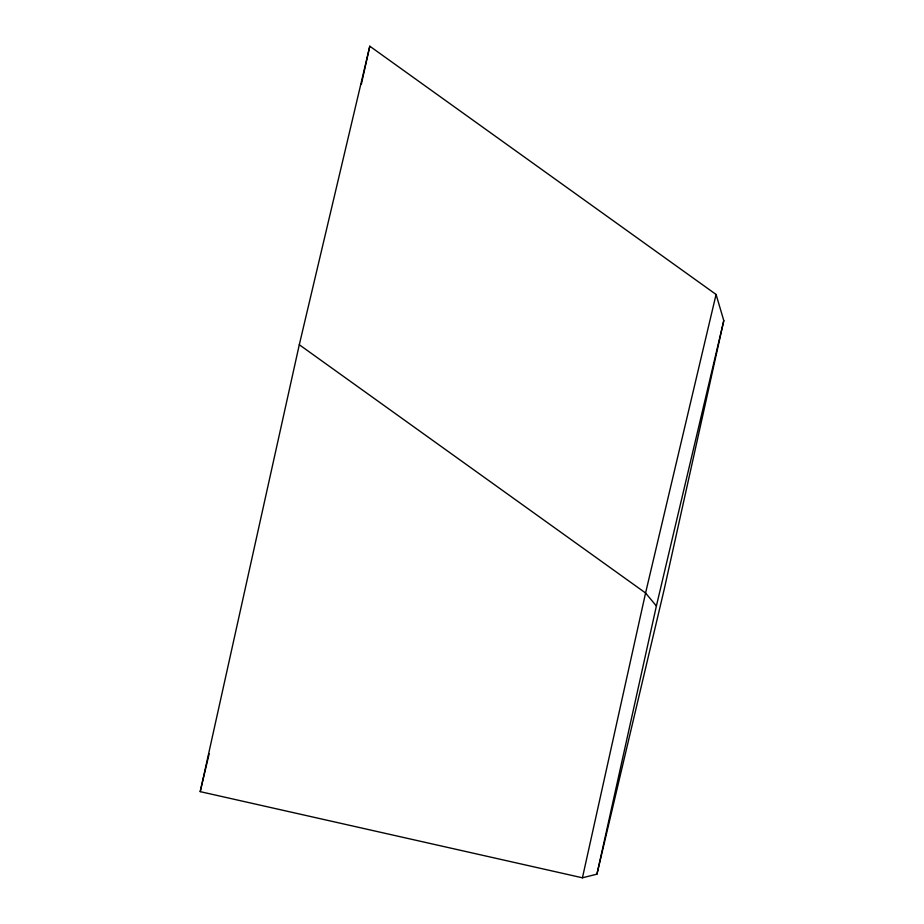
<?xml version="1.0" encoding="UTF-8"?>
<svg xmlns="http://www.w3.org/2000/svg" width="924" height="924" viewBox="0 0 924 924"><rect width="100%" height="100%" fill="white"/><g stroke="black" fill="none" stroke-linecap="round" stroke-linejoin="round"><path stroke-width="1.39" d="M200.208 791.637L299.295 344.733L369.796 46.2L716.077 294.456L723.792 320.605L664.344 588.75L596.939 874.162L582.432 877.8L200.208 791.637L209.147 753.799M361.376 84.142L369.796 46.2M582.432 877.8L645.576 592.989L716.077 294.456M596.939 874.162L656.386 606.017L723.792 320.605M299.295 344.733L645.576 592.989L656.386 606.017"/></g></svg>
